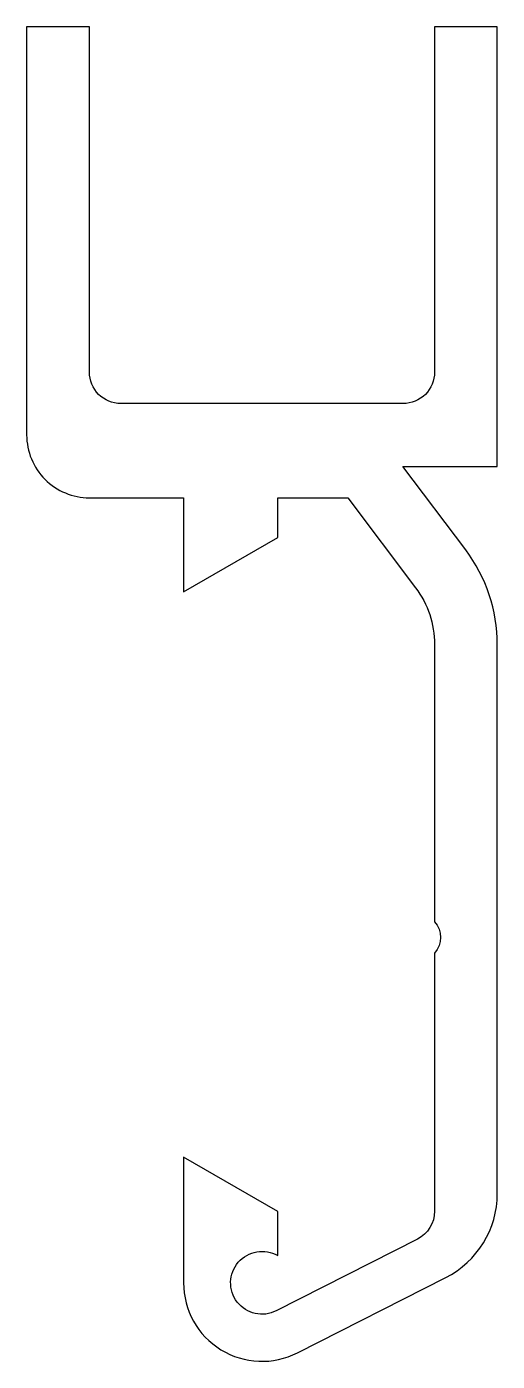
# Model space of a CAD drawing. Extents: x 259.7 to 274.7, y 228.6 to 271.1.
import ezdxf

# ---------------------------------------------------------------- set-up
doc = ezdxf.new("R2010")
doc.units = 0
doc.layers.add('ANA', color=220, linetype='CONTINUOUS')

msp = doc.modelspace()

# ---------------------------------------------------------------- linework, layer by layer
at = {"layer": 'ANA'}
msp.add_lwpolyline([(268.313, 228.845), (273.039, 231.241, 0.282556), (274.682, 233.917), (274.682, 251.401, 0.16286), (273.676, 254.41), (271.668, 257.074), (274.682, 257.074), (274.682, 271.074), (272.682, 271.074), (272.682, 260.074, -0.414214), (271.682, 259.074), (262.682, 259.074, -0.414214), (261.682, 260.074), (261.682, 271.074), (259.682, 271.074), (259.682, 258.074, 0.414214), (261.682, 256.074), (264.682, 256.074), (264.682, 253.074), (267.682, 254.806), (267.682, 256.074), (269.918, 256.074), (272.078, 253.207, -0.16286), (272.682, 251.401), (272.682, 242.574, -0.381966), (272.682, 241.574), (272.682, 233.356, -0.282556), (272.135, 232.464), (267.635, 230.182, -1.678985), (267.682, 231.94), (267.682, 233.342), (264.682, 235.074), (264.682, 231.074, 0.559387)], format="xyb", close=True, dxfattribs=at)

doc.saveas('drawing.dxf')
